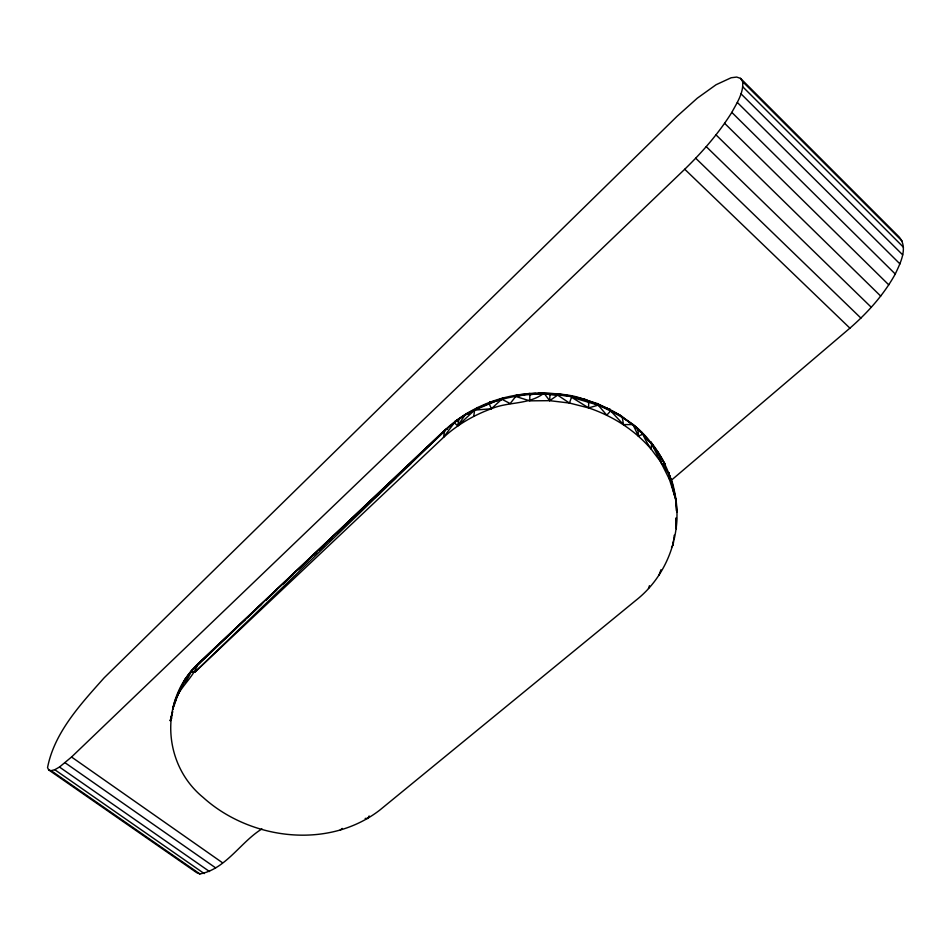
<?xml version="1.0" encoding="UTF-8"?>
<svg xmlns="http://www.w3.org/2000/svg" width="951" height="951" viewBox="0 0 951 951"><rect width="100%" height="100%" fill="white"/><g stroke="black" fill="none" stroke-linecap="round" stroke-linejoin="round"><path stroke-width="1.43" d="M572.252 396.484L584.841 399.206C609.234 409.976 635.839 421.115 651.59 443.689L651.209 449.205C634.662 429.923 612.634 415.991 588.633 407.908L588.645 401.833C575.438 394.071 558.772 394.213 543.794 392.929C530.076 392.953 516.393 394.534 503.115 397.993C481.777 403.711 461.853 414.565 445.543 429.472L197.998 663.834C159.53 699.865 162.241 764.022 203.145 797.425C250.03 839.84 328.261 849.885 379.77 810.109L635.969 600.283C668.957 574.356 683.959 529.588 673.902 488.969C670.36 467.286 650.722 454.138 642.912 434.179C637.527 426.5 628.433 421.697 621.134 415.896C567.783 382.528 490.74 387.105 444.581 431.088L197.998 663.834C192.328 680.215 174.402 690.664 173.213 709.375M676.387 517.748L676.316 528.792L675.995 518.152M671.513 547.182L673.106 545.03L673.332 540.917M651.59 443.689L661.611 463.743L665.26 464.647C657.545 449.086 645.586 436.2 632.938 424.526L623.511 424.633L610.625 410.868L610.162 409.405L598.167 405.15L588.633 407.908L569.447 403.046L549.666 400.668L549.999 394.677L543.687 393.429C528.411 404.971 508.428 401.488 491.37 408.74C473.753 415.171 457.383 424.705 443.523 437.377L194.931 672.072L190.402 672.416C182.544 682.176 176.981 693.873 174.104 706.046M671.251 480.314L849.909 328.154C867.728 312.629 883.776 294.751 895.271 274.019C900.359 263.035 908.455 247.652 899.028 236.823L740.556 78.374L736.668 77.067L731.153 77.756L716.067 84.734L697.285 98.191L677.005 116.367L104.134 677.837C80.918 703.918 54.314 732.413 47.55 767.623L48.739 769.965L196.643 872.626L199.888 873.933C225.672 869.273 240.651 841.944 261.917 828.939M175.816 700.875L176.137 698.07M673.106 545.03L673.439 542.213M673.772 539.407L674.259 535.187M473.741 416.229L474.644 410.119L503.115 397.993L491.37 408.74L474.644 410.119L465.396 414.446L457.681 425.858L454.352 422.767L455.232 421.222L466.632 413.637L476.439 408.764M447.576 429.079L445.543 429.472L444.581 431.088L443.523 437.377L454.352 422.767M549.999 394.677L557.655 395.129L569.447 403.046L571.527 397.233L571.396 395.878L557.655 395.129L549.666 400.668L529.766 400.846L529.85 393.417L515.751 396.472L510.176 403.557L502.235 399.444M549.666 400.668L543.794 392.929L538.361 393.25M48.739 769.965L51.164 770.679L54.778 769.704L59.473 767.053L71.539 757.02L684.744 169.242C702.397 152.041 718.694 133.306 731.818 112.396C736.894 102.922 743.765 92.901 742.648 81.655L740.556 78.374M172.488 712.204L170.3 720.68L171.774 718.171M172.725 711.36L170.3 720.68L171.667 717.066M180.5 689.606L184.232 682.295M648.499 588.455L649.45 585.697M659.019 575.141L660.945 569.756M172.904 707.389L181.261 686.907M263.486 602.114L191.876 670.384L185.088 679.335L185.314 682.806L187.977 675.733M501.332 399.658L489.777 402.214L489.183 403.616L491.37 408.74M535.651 393.417L516.405 395.069L515.751 396.472L529.766 400.846M177.932 694.67L185.088 679.335L188.999 675.602M185.314 682.806L191.876 670.384L187.192 677.683M369.131 815.958L367.894 818.431L365.16 818.407M198.081 664.713L245.346 619.588M190.402 672.416L199.936 662.383L197.998 663.834M194.931 672.072L444.581 431.088M265.638 600.069L445.543 429.472M247.51 617.556L261.573 604.313M265.9 600.236L276.717 590.048M283.208 583.938L292.932 574.761M298.341 569.673L308.076 560.508M313.485 555.408L316.731 552.353M318.894 550.32L324.291 545.22M328.618 541.143L331.863 538.088M337.272 533L340.517 529.945M343.763 526.878L348.09 522.812M358.907 512.625L363.223 508.547M374.04 498.36L379.449 493.26M390.267 483.072L395.675 477.984M408.645 465.752L410.808 463.719M477.461 407.504L457.681 425.858L458.751 419.748L455.232 421.222M340.03 830.271L342.205 828.416M457.086 420.984L459.214 419.355M462.388 416.907L466.632 413.637L468.641 414.267M566.844 395.771L571.396 395.878M478.888 407.551L490.954 402.368L489.777 402.214M632.938 424.526L638.43 436.069L642.912 434.179C636.457 427.07 628.219 421.959 621.134 415.896L611.362 410.701M527.318 394.285L535.675 393.88M529.6 394.748L543.794 392.929M605.074 407.931L610.162 409.405M543.687 393.429L557.571 393.738L570.933 396.151M640.296 432.063L642.187 432.515M608.913 409.405L597.383 403.593L584.104 399.408L588.098 401.108M665.26 464.647L650.781 441.953L648.737 441.3L645.919 438.221M621.134 415.896L610.625 410.868L606.797 415.171L598.167 405.15L571.527 397.233L588.633 407.908M51.164 770.679L199.888 873.933M59.473 767.053L209.505 871.532M54.778 769.704L204.215 873.577M65.12 762.785L215.615 867.859M71.539 757.02L222.344 862.652M684.744 169.242L849.909 328.154M695.716 158.235L860.928 318.11M706.248 146.644L871.306 307.304M715.996 134.864L880.709 296.094M724.626 123.321L888.781 284.86M731.818 112.396L895.271 274.019M737.346 102.47L899.955 263.914M631.749 423.575L638.394 430.173M741.055 93.876L902.713 254.88M742.648 81.655L902.202 241.138M742.826 86.862L903.45 247.212M651.578 444.699L659.067 453.889L661.611 463.743L669.409 479.316L675.721 499.073L676.423 510.842M516.405 395.069L517.166 396.175M650.781 441.953C666.794 462.008 675.626 486.674 676.803 512.197M597.383 403.593L598.167 405.15M669.171 473.848L668.803 472.802L669.409 479.316M657.248 451.511L658.044 454.007M675.721 499.073L668.803 472.802L674.497 495.59M664.345 462.733L665.034 465.55M622.323 417.667L623.511 424.633M672.642 485.283L673.023 489.29M638.026 429.828L638.43 436.069M557.571 393.738L557.655 395.129"/></g></svg>
